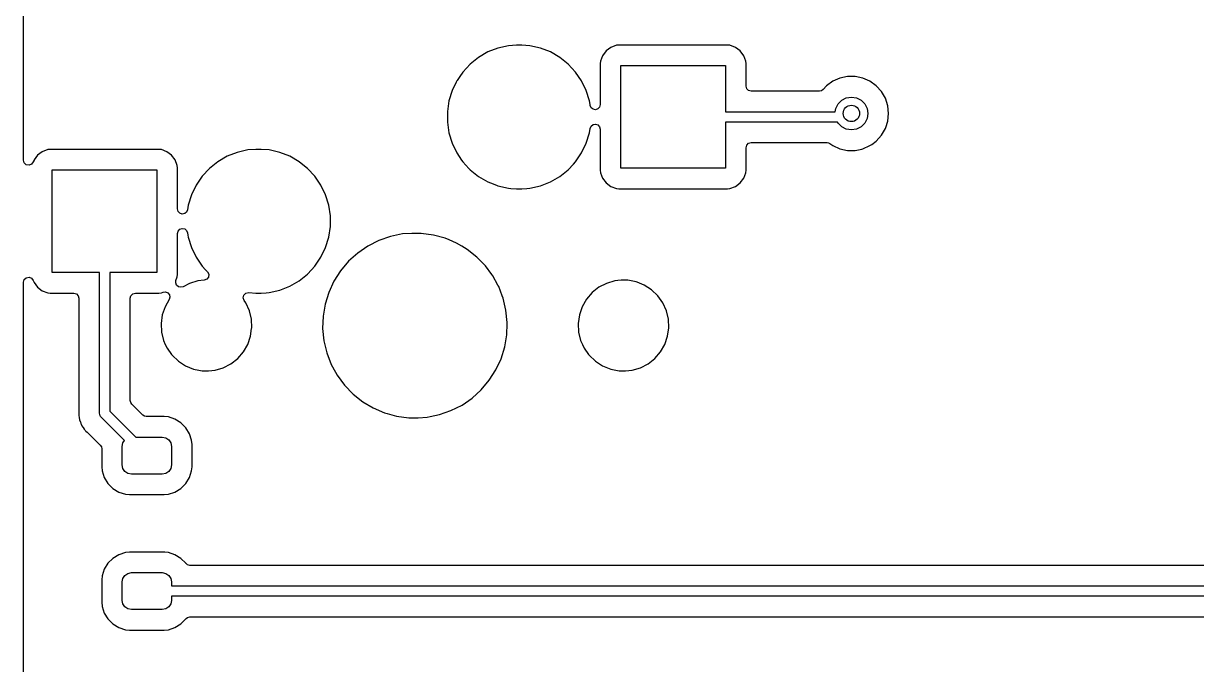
# Model space of a CAD drawing. Extents: x 30 to 259, y -142 to -25.
# Drawn here: x 29.75 to 58.33, y -61.83 to -46.22 of the extents above; entities that cross this region are included whole.
import ezdxf

# ---------------------------------------------------------------- set-up
doc = ezdxf.new("R2010")
doc.units = 0
doc.layers.add('BLACK', color=7, linetype='CONTINUOUS')

msp = doc.modelspace()

# ---------------------------------------------------------------- linework, layer by layer
at = {"layer": 'BLACK', "linetype": 'CONTINUOUS'}
for p, q in [((29.7505, -48.6262), (29.7505, -41.2658)), ((41.3101, -46.8176), (41.0659, -46.9134)), ((41.5659, -46.7592), (41.3101, -46.8176)), ((41.762, -46.7445), (41.5659, -46.7592)), ((41.893, -46.7445), (41.762, -46.7445)), ((41.762, -46.7445), (41.762, -46.7445)), ((42.0891, -46.7592), (41.893, -46.7445)), ((41.893, -46.7445), (41.893, -46.7445)), ((42.3449, -46.8176), (42.0891, -46.7592)), ((42.5891, -46.9134), (42.3449, -46.8176)), ((44.0602, -46.8012), (43.945, -46.8875)), ((44.195, -46.7509), (44.0602, -46.8012)), ((44.2546, -46.7445), (44.195, -46.7509)), ((46.9004, -46.7445), (44.2546, -46.7445)), ((46.96, -46.7509), (46.9004, -46.7445)), ((46.9004, -46.7445), (46.9004, -46.7445)), ((47.0948, -46.8012), (46.96, -46.7509)), ((47.21, -46.8875), (47.0948, -46.8012)), ((40.8386, -47.0446), (40.6335, -47.2082)), ((41.0659, -46.9134), (40.8386, -47.0446)), ((42.8164, -47.0446), (42.5891, -46.9134)), ((43.0215, -47.2082), (42.8164, -47.0446)), ((42.8164, -47.0446), (42.8164, -47.0446)), ((43.8084, -47.1375), (43.802, -47.1971)), ((43.8587, -47.0027), (43.8084, -47.1375)), ((43.945, -46.8875), (43.8587, -47.0027)), ((47.2963, -47.0027), (47.21, -46.8875)), ((47.3466, -47.1375), (47.2963, -47.0027)), ((47.353, -47.1971), (47.3466, -47.1375)), ((40.4551, -47.4005), (40.3808, -47.5095)), ((40.6335, -47.2082), (40.4551, -47.4005)), ((43.1999, -47.4005), (43.0215, -47.2082)), ((43.0215, -47.2082), (43.0215, -47.2082)), ((43.0215, -47.2082), (43.0215, -47.2082)), ((43.3477, -47.6173), (43.1999, -47.4005)), ((43.1999, -47.4005), (43.1999, -47.4005)), ((43.1999, -47.4005), (43.1999, -47.4005)), ((43.802, -47.1971), (43.802, -48.1953)), ((44.3025, -49.745), (44.3025, -47.245)), ((44.3025, -47.245), (46.8525, -47.245)), ((46.8525, -47.245), (46.8525, -48.37)), ((47.353, -47.7455), (47.353, -47.1971)), ((47.353, -47.1971), (47.353, -47.1971)), ((40.2907, -47.6516), (40.1934, -47.8537)), ((40.3073, -47.6173), (40.2907, -47.6516)), ((40.3126, -47.6095), (40.3073, -47.6173)), ((40.3808, -47.5095), (40.3126, -47.6095)), ((43.4616, -47.8537), (43.3477, -47.6173)), ((49.4673, -47.6258), (49.3141, -47.7371)), ((49.6402, -47.5489), (49.4673, -47.6258)), ((49.8254, -47.5095), (49.6402, -47.5489)), ((50.0146, -47.5095), (49.8254, -47.5095)), ((49.8254, -47.5095), (49.8254, -47.5095)), ((50.1998, -47.5489), (50.0146, -47.5095)), ((50.0146, -47.5095), (50.0146, -47.5095)), ((50.3727, -47.6258), (50.1998, -47.5489)), ((50.5259, -47.7371), (50.3727, -47.6258)), ((40.1934, -47.8537), (40.1161, -48.1044)), ((43.5389, -48.1044), (43.4616, -47.8537)), ((47.3696, -47.8075), (47.353, -47.7455)), ((47.415, -47.8529), (47.3696, -47.8075)), ((47.477, -47.8695), (47.415, -47.8529)), ((49.1397, -47.8695), (47.477, -47.8695)), ((49.1902, -47.8588), (49.1397, -47.8695)), ((49.2319, -47.8285), (49.1902, -47.8588)), ((49.3141, -47.7371), (49.2319, -47.8285)), ((50.6525, -47.8778), (50.5259, -47.7371)), ((50.7472, -48.0417), (50.6525, -47.8778)), ((40.1161, -48.1044), (40.077, -48.3638)), ((43.5526, -48.1953), (43.5389, -48.1044)), ((43.5554, -48.2138), (43.5526, -48.1953)), ((43.5792, -48.2702), (43.5554, -48.2138)), ((43.627, -48.3083), (43.5792, -48.2702)), ((43.7869, -48.2546), (43.7453, -48.2995)), ((43.802, -48.1953), (43.7869, -48.2546)), ((49.5263, -48.37), (49.5396, -48.2864)), ((49.5396, -48.2864), (49.5964, -48.1749)), ((49.5964, -48.1749), (49.6849, -48.0864)), ((49.6849, -48.0864), (49.7964, -48.0296)), ((49.7964, -48.0296), (49.92, -48.01)), ((49.92, -48.01), (50.0436, -48.0296)), ((50.0436, -48.0296), (50.1551, -48.0864)), ((50.1551, -48.0864), (50.2436, -48.1749)), ((50.2436, -48.1749), (50.3004, -48.2864)), ((50.3004, -48.2864), (50.32, -48.41)), ((50.8057, -48.2217), (50.7472, -48.0417)), ((50.7472, -48.0417), (50.7472, -48.0417)), ((50.8255, -48.41), (50.8057, -48.2217)), ((40.077, -48.3638), (40.077, -48.6262)), ((43.6873, -48.319), (43.627, -48.3083)), ((43.7453, -48.2995), (43.6873, -48.319)), ((46.8525, -48.37), (49.5263, -48.37)), ((50.3004, -48.5336), (50.2436, -48.6451)), ((50.32, -48.41), (50.3004, -48.5336)), ((50.8057, -48.5983), (50.8255, -48.41)), ((29.7505, -49.5477), (29.7505, -48.6262)), ((40.077, -48.6262), (40.1161, -48.8856)), ((43.5389, -48.8856), (43.5554, -48.7762)), ((43.5554, -48.7762), (43.5792, -48.7198)), ((43.5792, -48.7198), (43.627, -48.6817)), ((43.627, -48.6817), (43.6873, -48.671)), ((43.6873, -48.671), (43.7453, -48.6905)), ((43.7453, -48.6905), (43.7869, -48.7354)), ((43.7869, -48.7354), (43.802, -48.7947)), ((43.802, -48.7947), (43.802, -49.7929)), ((49.5836, -48.62), (46.8525, -48.62)), ((46.8525, -48.62), (46.8525, -49.745)), ((49.5964, -48.6451), (49.5836, -48.62)), ((49.6849, -48.7336), (49.5964, -48.6451)), ((49.7964, -48.7904), (49.6849, -48.7336)), ((49.92, -48.81), (49.7964, -48.7904)), ((50.0436, -48.7904), (49.92, -48.81)), ((50.1551, -48.7336), (50.0436, -48.7904)), ((50.2436, -48.6451), (50.1551, -48.7336)), ((50.6525, -48.9422), (50.7472, -48.7783)), ((50.7472, -48.7783), (50.7634, -48.7283)), ((50.7634, -48.7283), (50.7966, -48.6262)), ((50.7966, -48.6262), (50.8057, -48.5983)), ((40.1161, -48.8856), (40.1934, -49.1363)), ((40.1934, -49.1363), (40.3073, -49.3727)), ((43.3477, -49.3727), (43.4616, -49.1363)), ((43.4616, -49.1363), (43.5389, -48.8856)), ((47.3696, -49.1825), (47.415, -49.1371)), ((47.415, -49.1371), (47.477, -49.1205)), ((47.477, -49.1205), (49.3256, -49.1205)), ((49.3256, -49.1205), (49.3639, -49.1266)), ((49.3639, -49.1266), (49.3985, -49.1442)), ((49.3985, -49.1442), (49.4673, -49.1942)), ((50.4167, -49.1622), (50.5259, -49.0829)), ((50.5259, -49.0829), (50.6525, -48.9422)), ((30.095, -49.4275), (30.0087, -49.5427)), ((30.2102, -49.3412), (30.095, -49.4275)), ((30.345, -49.2909), (30.2102, -49.3412)), ((30.2102, -49.3412), (30.2102, -49.3412)), ((30.4046, -49.2845), (30.345, -49.2909)), ((33.0504, -49.2845), (30.4046, -49.2845)), ((33.11, -49.2909), (33.0504, -49.2845)), ((33.0504, -49.2845), (33.0504, -49.2845)), ((33.2448, -49.3412), (33.11, -49.2909)), ((33.36, -49.4275), (33.2448, -49.3412)), ((33.4463, -49.5427), (33.36, -49.4275)), ((34.9601, -49.3576), (34.7159, -49.4534)), ((35.2159, -49.2992), (34.9601, -49.3576)), ((35.412, -49.2845), (35.2159, -49.2992)), ((35.543, -49.2845), (35.412, -49.2845)), ((35.412, -49.2845), (35.412, -49.2845)), ((35.7391, -49.2992), (35.543, -49.2845)), ((35.543, -49.2845), (35.543, -49.2845)), ((35.9949, -49.3576), (35.7391, -49.2992)), ((36.2391, -49.4534), (35.9949, -49.3576)), ((40.3073, -49.3727), (40.4241, -49.544)), ((43.1999, -49.5895), (43.3477, -49.3727)), ((47.353, -49.2445), (47.3696, -49.1825)), ((47.353, -49.7929), (47.353, -49.2445)), ((49.4673, -49.1942), (49.6402, -49.2711)), ((49.6402, -49.2711), (49.8254, -49.3105)), ((49.8254, -49.3105), (49.8254, -49.3105)), ((49.8254, -49.3105), (50.0146, -49.3105)), ((50.0146, -49.3105), (50.1728, -49.2769)), ((50.0146, -49.3105), (50.0146, -49.3105)), ((50.1728, -49.2769), (50.1998, -49.2711)), ((50.1998, -49.2711), (50.3727, -49.1942)), ((50.3727, -49.1942), (50.4167, -49.1622)), ((29.7692, -49.6132), (29.7505, -49.5477)), ((29.8198, -49.6589), (29.7692, -49.6132)), ((29.8869, -49.671), (29.8198, -49.6589)), ((29.9502, -49.6459), (29.8869, -49.671)), ((29.9907, -49.591), (29.9502, -49.6459)), ((30.0082, -49.544), (29.9907, -49.591)), ((30.0087, -49.5427), (30.0082, -49.544)), ((33.4966, -49.6775), (33.4463, -49.5427)), ((33.503, -49.7371), (33.4966, -49.6775)), ((34.4886, -49.5846), (34.2835, -49.7482)), ((34.7159, -49.4534), (34.4886, -49.5846)), ((36.4664, -49.5846), (36.2391, -49.4534)), ((36.5176, -49.6255), (36.4664, -49.5846)), ((36.6715, -49.7482), (36.5176, -49.6255)), ((40.4241, -49.544), (40.4551, -49.5895)), ((40.4551, -49.5895), (40.6023, -49.7482)), ((43.0215, -49.7818), (43.1476, -49.6459)), ((43.1476, -49.6459), (43.1999, -49.5895)), ((43.1999, -49.5895), (43.1999, -49.5895)), ((43.1999, -49.5895), (43.1999, -49.5895)), ((30.4525, -52.285), (30.4525, -49.785)), ((30.4525, -49.785), (33.0025, -49.785)), ((33.0025, -49.785), (33.0025, -52.285)), ((33.503, -50.7353), (33.503, -49.7371)), ((33.503, -49.7371), (33.503, -49.7371)), ((34.1051, -49.9405), (33.9573, -50.1573)), ((34.2835, -49.7482), (34.1051, -49.9405)), ((36.8499, -49.9405), (36.6715, -49.7482)), ((36.6715, -49.7482), (36.6715, -49.7482)), ((36.6715, -49.7482), (36.6715, -49.7482)), ((36.9977, -50.1573), (36.8499, -49.9405)), ((36.8499, -49.9405), (36.8499, -49.9405)), ((36.8499, -49.9405), (36.8499, -49.9405)), ((40.6023, -49.7482), (40.6335, -49.7818)), ((40.6335, -49.7818), (40.8386, -49.9454)), ((40.8386, -49.9454), (41.0659, -50.0766)), ((42.5891, -50.0766), (42.8164, -49.9454)), ((42.8164, -49.9454), (43.0215, -49.7818)), ((43.802, -49.7929), (43.8084, -49.8525)), ((43.8084, -49.8525), (43.8587, -49.9873)), ((43.8587, -49.9873), (43.945, -50.1025)), ((46.8525, -49.745), (44.3025, -49.745)), ((47.21, -50.1025), (47.2963, -49.9873)), ((47.2963, -49.9873), (47.3466, -49.8525)), ((47.3466, -49.8525), (47.353, -49.7929)), ((33.9573, -50.1573), (33.8434, -50.3937)), ((37.1116, -50.3937), (36.9977, -50.1573)), ((41.0659, -50.0766), (41.132, -50.1025)), ((41.132, -50.1025), (41.2715, -50.1573)), ((41.2715, -50.1573), (41.3101, -50.1724)), ((41.3101, -50.1724), (41.5659, -50.2308)), ((41.5659, -50.2308), (41.6219, -50.235)), ((41.6219, -50.235), (41.762, -50.2455)), ((41.762, -50.2455), (41.762, -50.2455)), ((41.762, -50.2455), (41.893, -50.2455)), ((41.893, -50.2455), (42.0156, -50.2363)), ((41.893, -50.2455), (41.893, -50.2455)), ((42.0156, -50.2363), (42.0891, -50.2308)), ((42.0891, -50.2308), (42.3449, -50.1724)), ((42.3449, -50.1724), (42.5891, -50.0766)), ((43.945, -50.1025), (44.0602, -50.1888)), ((44.0602, -50.1888), (44.195, -50.2391)), ((44.195, -50.2391), (44.2546, -50.2455)), ((44.2546, -50.2455), (46.9004, -50.2455)), ((46.9004, -50.2455), (46.96, -50.2391)), ((46.96, -50.2391), (47.0948, -50.1888)), ((47.0948, -50.1888), (47.21, -50.1025)), ((33.8434, -50.3937), (33.7661, -50.6444)), ((37.1889, -50.6444), (37.1116, -50.3937)), ((33.5181, -50.7946), (33.503, -50.7353)), ((33.5597, -50.8395), (33.5181, -50.7946)), ((33.6177, -50.859), (33.5597, -50.8395)), ((33.678, -50.8483), (33.6177, -50.859)), ((33.7258, -50.8102), (33.678, -50.8483)), ((33.7496, -50.7538), (33.7258, -50.8102)), ((33.7661, -50.6444), (33.7496, -50.7538)), ((37.228, -50.9038), (37.1889, -50.6444)), ((37.228, -51.1662), (37.228, -50.9038)), ((33.503, -51.3347), (33.5181, -51.2754)), ((33.503, -52.3329), (33.503, -51.3347)), ((33.5181, -51.2754), (33.5597, -51.2305)), ((33.5597, -51.2305), (33.6177, -51.211)), ((33.6177, -51.211), (33.678, -51.2217)), ((33.678, -51.2217), (33.7258, -51.2598)), ((33.7258, -51.2598), (33.7496, -51.3162)), ((33.7496, -51.3162), (33.7578, -51.3707)), ((33.7578, -51.3707), (33.7661, -51.4256)), ((33.7661, -51.4256), (33.8434, -51.6763)), ((37.1116, -51.6763), (37.1889, -51.4256)), ((37.1889, -51.4256), (37.228, -51.1662)), ((38.6932, -51.4055), (38.4093, -51.5041)), ((38.9877, -51.3456), (38.6932, -51.4055)), ((39.2125, -51.3306), (38.9877, -51.3456)), ((39.4377, -51.3306), (39.2125, -51.3306)), ((39.2125, -51.3306), (39.2125, -51.3306)), ((39.7356, -51.3707), (39.4377, -51.3306)), ((40.0254, -51.45), (39.7356, -51.3707)), ((39.7356, -51.3707), (39.7356, -51.3707)), ((39.7356, -51.3707), (39.7356, -51.3707)), ((33.8434, -51.6763), (33.9573, -51.9127)), ((36.9977, -51.9127), (37.1116, -51.6763)), ((38.1412, -51.6396), (37.8934, -51.8097)), ((38.4093, -51.5041), (38.1412, -51.6396)), ((40.1209, -51.4906), (40.0254, -51.45)), ((40.302, -51.5673), (40.1209, -51.4906)), ((40.4313, -51.6439), (40.302, -51.5673)), ((40.5606, -51.7205), (40.4313, -51.6439)), ((40.7964, -51.9067), (40.5606, -51.7205)), ((40.5606, -51.7205), (40.5606, -51.7205)), ((40.5606, -51.7205), (40.5606, -51.7205)), ((33.9573, -51.9127), (34.0244, -52.0112)), ((36.8499, -52.1295), (36.9977, -51.9127)), ((37.8934, -51.8097), (37.6706, -52.0112)), ((41.0053, -52.1227), (40.7964, -51.9067)), ((31.6025, -52.285), (30.4525, -52.285)), ((31.6025, -55.7125), (31.6025, -52.285)), ((33.0025, -52.285), (31.8525, -52.285)), ((31.8525, -52.285), (31.8525, -55.6607)), ((34.0244, -52.0112), (34.1051, -52.1295)), ((34.1051, -52.1295), (34.1841, -52.2146)), ((34.1841, -52.2146), (34.2318, -52.266)), ((34.2318, -52.266), (34.2626, -52.3267)), ((36.6715, -52.3218), (36.7708, -52.2148)), ((36.7708, -52.2148), (36.8499, -52.1295)), ((36.8499, -52.1295), (36.8499, -52.1295)), ((36.8499, -52.1295), (36.8499, -52.1295)), ((37.4766, -52.2407), (37.3149, -52.494)), ((37.6706, -52.0112), (37.4766, -52.2407)), ((41.1601, -52.3329), (41.0053, -52.1227)), ((29.7505, -52.5223), (29.7692, -52.4568)), ((29.7505, -60.3158), (29.7505, -52.5223)), ((29.7692, -52.4568), (29.8198, -52.4111)), ((29.8198, -52.4111), (29.8869, -52.399)), ((29.8869, -52.399), (29.9502, -52.4241)), ((29.9502, -52.4241), (29.9907, -52.479)), ((29.9907, -52.479), (30.0087, -52.5273)), ((30.0087, -52.5273), (30.095, -52.6425)), ((33.4587, -52.5342), (33.4656, -52.4756)), ((33.4797, -52.5894), (33.4587, -52.5342)), ((33.4656, -52.4756), (33.4966, -52.3925)), ((33.4966, -52.3925), (33.503, -52.3329)), ((33.7963, -52.5478), (33.6386, -52.6291)), ((33.9981, -52.4886), (33.7963, -52.5478)), ((34.1527, -52.4738), (33.9981, -52.4886)), ((34.216, -52.449), (34.1527, -52.4738)), ((34.2568, -52.3945), (34.216, -52.449)), ((34.2626, -52.3267), (34.2568, -52.3945)), ((36.2391, -52.6166), (36.4664, -52.4854)), ((36.4664, -52.4854), (36.6715, -52.3218)), ((37.3149, -52.494), (37.1884, -52.7665)), ((41.1835, -52.3646), (41.1601, -52.3329)), ((41.3067, -52.5894), (41.1835, -52.3646)), ((43.9563, -52.5478), (43.7693, -52.6442)), ((44.1581, -52.4886), (43.9563, -52.5478)), ((44.2279, -52.4819), (44.1581, -52.4886)), ((44.315, -52.4736), (44.2279, -52.4819)), ((44.4727, -52.4736), (44.315, -52.4736)), ((44.6792, -52.5134), (44.4727, -52.4736)), ((44.4727, -52.4736), (44.4727, -52.4736)), ((44.7015, -52.5223), (44.6792, -52.5134)), ((44.6792, -52.5134), (44.6792, -52.5134)), ((44.6792, -52.5134), (44.6792, -52.5134)), ((44.8745, -52.5916), (44.7015, -52.5223)), ((30.095, -52.6425), (30.2102, -52.7288)), ((30.2102, -52.7288), (30.345, -52.7791)), ((30.345, -52.7791), (30.4046, -52.7855)), ((30.4046, -52.7855), (30.978, -52.7855)), ((30.978, -52.7855), (31.04, -52.8021)), ((31.04, -52.8021), (31.0854, -52.8475)), ((31.0854, -52.8475), (31.102, -52.9095)), ((32.353, -52.9095), (32.3696, -52.8475)), ((32.3696, -52.8475), (32.415, -52.8021)), ((32.415, -52.8021), (32.477, -52.7855)), ((32.477, -52.7855), (33.0504, -52.7855)), ((33.0504, -52.7855), (33.11, -52.7791)), ((33.0504, -52.7855), (33.0504, -52.7855)), ((33.11, -52.7791), (33.1503, -52.764)), ((33.1503, -52.764), (33.2101, -52.7573)), ((33.2101, -52.7573), (33.2661, -52.7796)), ((33.2661, -52.7796), (33.3049, -52.8255)), ((33.3049, -52.8255), (33.3176, -52.8844)), ((33.5239, -52.6286), (33.4797, -52.5894)), ((33.5812, -52.6429), (33.5239, -52.6286)), ((33.6386, -52.6291), (33.5812, -52.6429)), ((35.1046, -52.9026), (35.1204, -52.8352)), ((35.1204, -52.8352), (35.1699, -52.7868)), ((35.1699, -52.7868), (35.2377, -52.7724)), ((35.2377, -52.7724), (35.412, -52.7855)), ((35.412, -52.7855), (35.412, -52.7855)), ((35.412, -52.7855), (35.543, -52.7855)), ((35.543, -52.7855), (35.6656, -52.7763)), ((35.543, -52.7855), (35.543, -52.7855)), ((35.6656, -52.7763), (35.7391, -52.7708)), ((35.7391, -52.7708), (35.9949, -52.7124)), ((35.9949, -52.7124), (36.2391, -52.6166)), ((37.1884, -52.7665), (37.0994, -53.0535)), ((41.3279, -52.6281), (41.3067, -52.5894)), ((41.4136, -52.8505), (41.3279, -52.6281)), ((41.4359, -52.9086), (41.4136, -52.8505)), ((43.604, -52.7743), (43.4662, -52.9332)), ((43.7693, -52.6442), (43.604, -52.7743)), ((45.0514, -52.7053), (44.8745, -52.5916)), ((45.2037, -52.8505), (45.0514, -52.7053)), ((45.0514, -52.7053), (45.0514, -52.7053)), ((45.0514, -52.7053), (45.0514, -52.7053)), ((45.3257, -53.0218), (45.2037, -52.8505)), ((45.2037, -52.8505), (45.2037, -52.8505)), ((31.102, -52.9095), (31.102, -55.6298)), ((32.353, -55.402), (32.353, -52.9095)), ((33.2011, -53.1154), (33.1323, -53.3142)), ((33.301, -52.9422), (33.2011, -53.1154)), ((33.3176, -52.8844), (33.301, -52.9422)), ((35.1274, -52.968), (35.1046, -52.9026)), ((35.1657, -53.0218), (35.1274, -52.968)), ((35.2531, -53.2131), (35.1657, -53.0218)), ((35.1657, -53.0218), (35.1657, -53.0218)), ((35.1657, -53.0218), (35.1657, -53.0218)), ((37.0994, -53.0535), (37.0494, -53.3498)), ((41.5056, -53.2009), (41.4359, -52.9086)), ((43.3611, -53.1154), (43.2923, -53.3142)), ((43.4662, -52.9332), (43.3611, -53.1154)), ((45.4131, -53.2131), (45.3257, -53.0218)), ((45.3257, -53.0218), (45.3257, -53.0218)), ((45.3257, -53.0218), (45.3257, -53.0218)), ((33.1323, -53.3142), (33.1023, -53.5224)), ((35.3026, -53.4175), (35.2531, -53.2131)), ((35.3127, -53.6276), (35.3026, -53.4175)), ((37.0494, -53.3498), (37.0393, -53.6502)), ((41.5357, -53.4998), (41.5056, -53.2009)), ((43.2923, -53.3142), (43.2623, -53.5224)), ((45.4626, -53.4175), (45.4131, -53.2131)), ((45.4727, -53.6276), (45.4626, -53.4175)), ((33.1023, -53.5224), (33.1023, -53.5224)), ((33.1023, -53.5224), (33.1124, -53.7325)), ((35.2827, -53.8358), (35.3094, -53.6502)), ((35.3094, -53.6502), (35.3127, -53.6276)), ((37.0393, -53.6502), (37.0694, -53.9491)), ((41.5256, -53.8002), (41.5349, -53.5224)), ((41.5349, -53.5224), (41.5357, -53.4998)), ((43.2623, -53.5224), (43.2724, -53.7325)), ((43.2623, -53.5224), (43.2623, -53.5224)), ((45.4427, -53.8358), (45.4727, -53.6276)), ((33.1124, -53.7325), (33.1619, -53.9369)), ((33.1619, -53.9369), (33.2066, -54.0346)), ((35.2139, -54.0346), (35.2827, -53.8358)), ((37.0694, -53.9491), (37.1391, -54.2414)), ((41.4756, -54.0965), (41.5256, -53.8002)), ((43.2724, -53.7325), (43.3219, -53.9369)), ((43.3219, -53.9369), (43.3666, -54.0346)), ((45.3739, -54.0346), (45.4427, -53.8358)), ((33.2066, -54.0346), (33.2493, -54.1282)), ((33.2493, -54.1282), (33.3583, -54.2812)), ((33.3583, -54.2812), (33.3713, -54.2995)), ((34.971, -54.3757), (35.1088, -54.2168)), ((35.1088, -54.2168), (35.2139, -54.0346)), ((37.1391, -54.2414), (37.2471, -54.5219)), ((41.3866, -54.3835), (41.4756, -54.0965)), ((43.3666, -54.0346), (43.4093, -54.1282)), ((43.4093, -54.1282), (43.5183, -54.2812)), ((43.5183, -54.2812), (43.5313, -54.2995)), ((45.131, -54.3757), (45.2688, -54.2168)), ((45.2688, -54.2168), (45.3739, -54.0346)), ((33.3713, -54.2995), (33.5236, -54.4447)), ((33.5236, -54.4447), (33.5236, -54.4447)), ((33.5236, -54.4447), (33.5236, -54.4447)), ((33.5236, -54.4447), (33.7005, -54.5584)), ((33.7005, -54.5584), (33.7005, -54.5584)), ((33.7005, -54.5584), (33.8958, -54.6366)), ((34.6187, -54.6022), (34.8057, -54.5058)), ((34.8057, -54.5058), (34.971, -54.3757)), ((37.2471, -54.5219), (37.3491, -54.7081)), ((41.2601, -54.656), (41.3866, -54.3835)), ((43.5313, -54.2995), (43.6836, -54.4447)), ((43.6836, -54.4447), (43.6836, -54.4447)), ((43.6836, -54.4447), (43.6836, -54.4447)), ((43.6836, -54.4447), (43.8605, -54.5584)), ((43.8605, -54.5584), (43.8605, -54.5584)), ((43.8605, -54.5584), (44.0558, -54.6366)), ((44.7787, -54.6022), (44.9657, -54.5058)), ((44.9657, -54.5058), (45.131, -54.3757)), ((33.8958, -54.6366), (34.0246, -54.6614)), ((34.0246, -54.6614), (34.1023, -54.6764)), ((34.1023, -54.6764), (34.1023, -54.6764)), ((34.1023, -54.6764), (34.26, -54.6764)), ((34.26, -54.6764), (34.4169, -54.6614)), ((34.26, -54.6764), (34.26, -54.6764)), ((34.4169, -54.6614), (34.6187, -54.6022)), ((37.3491, -54.7081), (37.3915, -54.7854)), ((37.3915, -54.7854), (37.5697, -55.0273)), ((41.0984, -54.9093), (41.2601, -54.656)), ((44.0558, -54.6366), (44.1846, -54.6614)), ((44.1846, -54.6614), (44.2623, -54.6764)), ((44.2623, -54.6764), (44.2623, -54.6764)), ((44.2623, -54.6764), (44.42, -54.6764)), ((44.42, -54.6764), (44.5769, -54.6614)), ((44.42, -54.6764), (44.42, -54.6764)), ((44.5769, -54.6614), (44.7787, -54.6022)), ((37.5697, -55.0273), (37.7786, -55.2433)), ((40.6816, -55.3403), (40.9044, -55.1388)), ((40.9044, -55.1388), (41.0984, -54.9093)), ((32.3624, -55.4495), (32.353, -55.402)), ((37.7786, -55.2433), (38.0144, -55.4295)), ((38.0144, -55.4295), (38.273, -55.5827)), ((40.5169, -55.4534), (40.6816, -55.3403)), ((31.102, -55.6298), (31.0997, -55.6503)), ((31.0997, -55.6503), (31.1019, -55.7204)), ((31.1019, -55.7204), (31.102, -55.7243)), ((31.102, -55.7243), (31.102, -55.7518)), ((31.6112, -55.7422), (31.6025, -55.7125)), ((31.8525, -55.6607), (32.4843, -56.2925)), ((32.3893, -55.4897), (32.3624, -55.4495)), ((32.6553, -55.7557), (32.3893, -55.4897)), ((38.273, -55.5827), (38.5496, -55.7)), ((38.5496, -55.7), (38.5496, -55.7)), ((38.5496, -55.7), (38.5496, -55.7)), ((38.5496, -55.7), (38.6135, -55.7175)), ((38.6135, -55.7175), (38.8394, -55.7793)), ((39.8818, -55.7445), (40.1657, -55.6459)), ((40.1657, -55.6459), (40.2997, -55.5782)), ((40.2997, -55.5782), (40.4338, -55.5104)), ((40.4338, -55.5104), (40.5169, -55.4534)), ((31.102, -55.7518), (31.1025, -55.7558)), ((31.1025, -55.7558), (31.1034, -55.7675)), ((31.1034, -55.7675), (31.1048, -55.8111)), ((31.1048, -55.8111), (31.1104, -55.8304)), ((31.1104, -55.8304), (31.1143, -55.8494)), ((31.1143, -55.8494), (31.1168, -55.8693)), ((31.1168, -55.8693), (31.1329, -55.9099)), ((31.1329, -55.9099), (31.1367, -55.921)), ((31.1367, -55.921), (31.1489, -55.9629)), ((31.1489, -55.9629), (31.1591, -55.9801)), ((31.1591, -55.9801), (31.1676, -55.9976)), ((31.1676, -55.9976), (31.175, -56.0162)), ((31.6178, -55.7724), (31.6112, -55.7422)), ((31.6216, -55.7775), (31.6178, -55.7724)), ((31.6223, -55.7801), (31.6216, -55.7775)), ((31.6257, -55.783), (31.6223, -55.7801)), ((31.6391, -55.8009), (31.6257, -55.783)), ((32.2127, -56.3745), (31.6391, -55.8009)), ((32.6955, -55.7826), (32.6553, -55.7557)), ((32.743, -55.792), (32.6955, -55.7826)), ((33.1808, -55.792), (32.743, -55.792)), ((33.2802, -55.8021), (33.1808, -55.792)), ((33.4412, -55.8555), (33.2802, -55.8021)), ((33.5855, -55.9445), (33.4412, -55.8555)), ((33.7055, -56.0645), (33.5855, -55.9445)), ((38.8394, -55.7793), (39.1373, -55.8194)), ((39.1373, -55.8194), (39.3625, -55.8194)), ((39.3625, -55.8194), (39.5873, -55.8044)), ((39.3625, -55.8194), (39.3625, -55.8194)), ((39.5873, -55.8044), (39.6609, -55.7894)), ((39.6609, -55.7894), (39.8818, -55.7445)), ((31.175, -56.0162), (31.175, -56.0162)), ((31.175, -56.0162), (31.2007, -56.0516)), ((31.2007, -56.0516), (31.2071, -56.0613)), ((31.2071, -56.0613), (31.2293, -56.0989)), ((31.2293, -56.0989), (31.2293, -56.0989)), ((31.2293, -56.0989), (31.2293, -56.0989)), ((31.2293, -56.0989), (31.2435, -56.1131)), ((31.2435, -56.1131), (31.2561, -56.1279)), ((31.2561, -56.1279), (31.2679, -56.1441)), ((31.2679, -56.1441), (31.3016, -56.1719)), ((31.3016, -56.1719), (31.3102, -56.1798)), ((31.3102, -56.1798), (31.6207, -56.4903)), ((32.4843, -56.2925), (33.1325, -56.2925)), ((33.1325, -56.2925), (33.2186, -56.3096)), ((33.7945, -56.2088), (33.7055, -56.0645)), ((33.8478, -56.3698), (33.7945, -56.2088)), ((33.7945, -56.2088), (33.7945, -56.2088)), ((33.7945, -56.2088), (33.7945, -56.2088)), ((31.6207, -56.4903), (31.6476, -56.5305)), ((31.6476, -56.5305), (31.657, -56.578)), ((31.657, -56.578), (31.657, -57.0158)), ((32.1575, -56.5175), (32.1746, -56.4314)), ((32.1575, -56.9675), (32.1575, -56.5175)), ((32.1746, -56.4314), (32.2127, -56.3745)), ((33.2186, -56.3096), (33.2916, -56.3584)), ((33.2916, -56.3584), (33.3404, -56.4314)), ((33.3404, -56.4314), (33.3575, -56.5175)), ((33.3575, -56.5175), (33.3575, -56.9675)), ((33.858, -56.4692), (33.8478, -56.3698)), ((33.858, -57.0158), (33.858, -56.4692)), ((31.657, -57.0158), (31.6671, -57.1152)), ((31.6671, -57.1152), (31.7205, -57.2762)), ((32.1746, -57.0536), (32.1575, -56.9675)), ((32.2234, -57.1266), (32.1746, -57.0536)), ((32.2964, -57.1754), (32.2234, -57.1266)), ((33.2916, -57.1266), (33.2186, -57.1754)), ((33.3404, -57.0536), (33.2916, -57.1266)), ((33.3575, -56.9675), (33.3404, -57.0536)), ((33.7945, -57.2762), (33.8478, -57.1152)), ((33.8478, -57.1152), (33.858, -57.0158)), ((31.7205, -57.2762), (31.8095, -57.4205)), ((31.8095, -57.4205), (31.9295, -57.5405)), ((32.3825, -57.1925), (32.2964, -57.1754)), ((33.1325, -57.1925), (32.3825, -57.1925)), ((33.2186, -57.1754), (33.1325, -57.1925)), ((33.5855, -57.5405), (33.7055, -57.4205)), ((33.7055, -57.4205), (33.7945, -57.2762)), ((31.9295, -57.5405), (32.0738, -57.6295)), ((32.0738, -57.6295), (32.0738, -57.6295)), ((32.0738, -57.6295), (32.0738, -57.6295)), ((32.0738, -57.6295), (32.2348, -57.6828)), ((32.2348, -57.6828), (32.3342, -57.693)), ((32.3342, -57.693), (33.1808, -57.693)), ((33.1808, -57.693), (33.2802, -57.6828)), ((33.2802, -57.6828), (33.4412, -57.6295)), ((33.4412, -57.6295), (33.5855, -57.5405)), ((32.2348, -59.1021), (32.0738, -59.1555)), ((32.3342, -59.092), (32.2348, -59.1021)), ((33.1808, -59.092), (32.3342, -59.092)), ((33.191, -59.093), (33.1808, -59.092)), ((33.2802, -59.1021), (33.191, -59.093)), ((33.4412, -59.1555), (33.2802, -59.1021)), ((31.8095, -59.3645), (31.7205, -59.5088)), ((31.9295, -59.2445), (31.8095, -59.3645)), ((32.0738, -59.1555), (31.9295, -59.2445)), ((33.5855, -59.2445), (33.4412, -59.1555)), ((33.7055, -59.3645), (33.5855, -59.2445)), ((33.5855, -59.2445), (33.5855, -59.2445)), ((33.5855, -59.2445), (33.5855, -59.2445)), ((33.7157, -59.3747), (33.7055, -59.3645)), ((33.7055, -59.3645), (33.7055, -59.3645)), ((33.7173, -59.3731), (33.7157, -59.3747)), ((33.7467, -59.4013), (33.7173, -59.3731)), ((33.8071, -59.417), (33.7467, -59.4013)), ((60.2829, -59.417), (33.8071, -59.417)), ((31.6671, -59.6698), (31.657, -59.7692)), ((31.7205, -59.5088), (31.6671, -59.6698)), ((32.1746, -59.7314), (32.2234, -59.6584)), ((32.2234, -59.6584), (32.2964, -59.6096)), ((32.2964, -59.6096), (32.3825, -59.5925)), ((32.3825, -59.5925), (33.1325, -59.5925)), ((33.1325, -59.5925), (33.2186, -59.6096)), ((33.2186, -59.6096), (33.2916, -59.6584)), ((33.2916, -59.6584), (33.3404, -59.7314)), ((31.657, -59.7692), (31.657, -60.3158)), ((32.1575, -59.8175), (32.1746, -59.7314)), ((32.1575, -60.2675), (32.1575, -59.8175)), ((33.3404, -59.7314), (33.3575, -59.8175)), ((33.3575, -59.8175), (33.3575, -59.9175)), ((33.3575, -59.9175), (60.7325, -59.9175)), ((32.1746, -60.3536), (32.1575, -60.2675)), ((33.3575, -60.2675), (33.3404, -60.3536)), ((60.7325, -60.1675), (33.3575, -60.1675)), ((33.3575, -60.1675), (33.3575, -60.2675)), ((29.7505, -67.6762), (29.7505, -60.3158)), ((31.657, -60.3158), (31.6671, -60.4152)), ((31.6671, -60.4152), (31.7205, -60.5762)), ((31.7205, -60.5762), (31.8095, -60.7205)), ((32.2234, -60.4266), (32.1746, -60.3536)), ((32.2964, -60.4754), (32.2234, -60.4266)), ((32.3825, -60.4925), (32.2964, -60.4754)), ((33.1325, -60.4925), (32.3825, -60.4925)), ((33.2186, -60.4754), (33.1325, -60.4925)), ((33.2916, -60.4266), (33.2186, -60.4754)), ((33.3404, -60.3536), (33.2916, -60.4266)), ((31.8095, -60.7205), (31.9295, -60.8405)), ((31.9295, -60.8405), (32.0738, -60.9295)), ((33.4412, -60.9295), (33.5855, -60.8405)), ((33.5855, -60.8405), (33.7055, -60.7205)), ((33.7055, -60.7205), (33.7157, -60.7103)), ((33.7055, -60.7205), (33.7055, -60.7205)), ((33.7157, -60.7103), (33.7173, -60.7118)), ((33.7173, -60.7118), (33.7467, -60.6837)), ((33.7467, -60.6837), (33.8071, -60.668)), ((33.8071, -60.668), (60.2829, -60.668)), ((32.0738, -60.9295), (32.0738, -60.9295)), ((32.0738, -60.9295), (32.0738, -60.9295)), ((32.0738, -60.9295), (32.2348, -60.9828)), ((32.2348, -60.9828), (32.3342, -60.993)), ((32.3342, -60.993), (33.1808, -60.993)), ((33.1808, -60.993), (33.2802, -60.9828)), ((33.2802, -60.9828), (33.4412, -60.9295))]:
    msp.add_line(p, q, dxfattribs=at)
at = {"layer": 'BLACK'}
msp.add_circle((49.92, -48.41), 0.2, dxfattribs=at)

doc.saveas('drawing.dxf')
